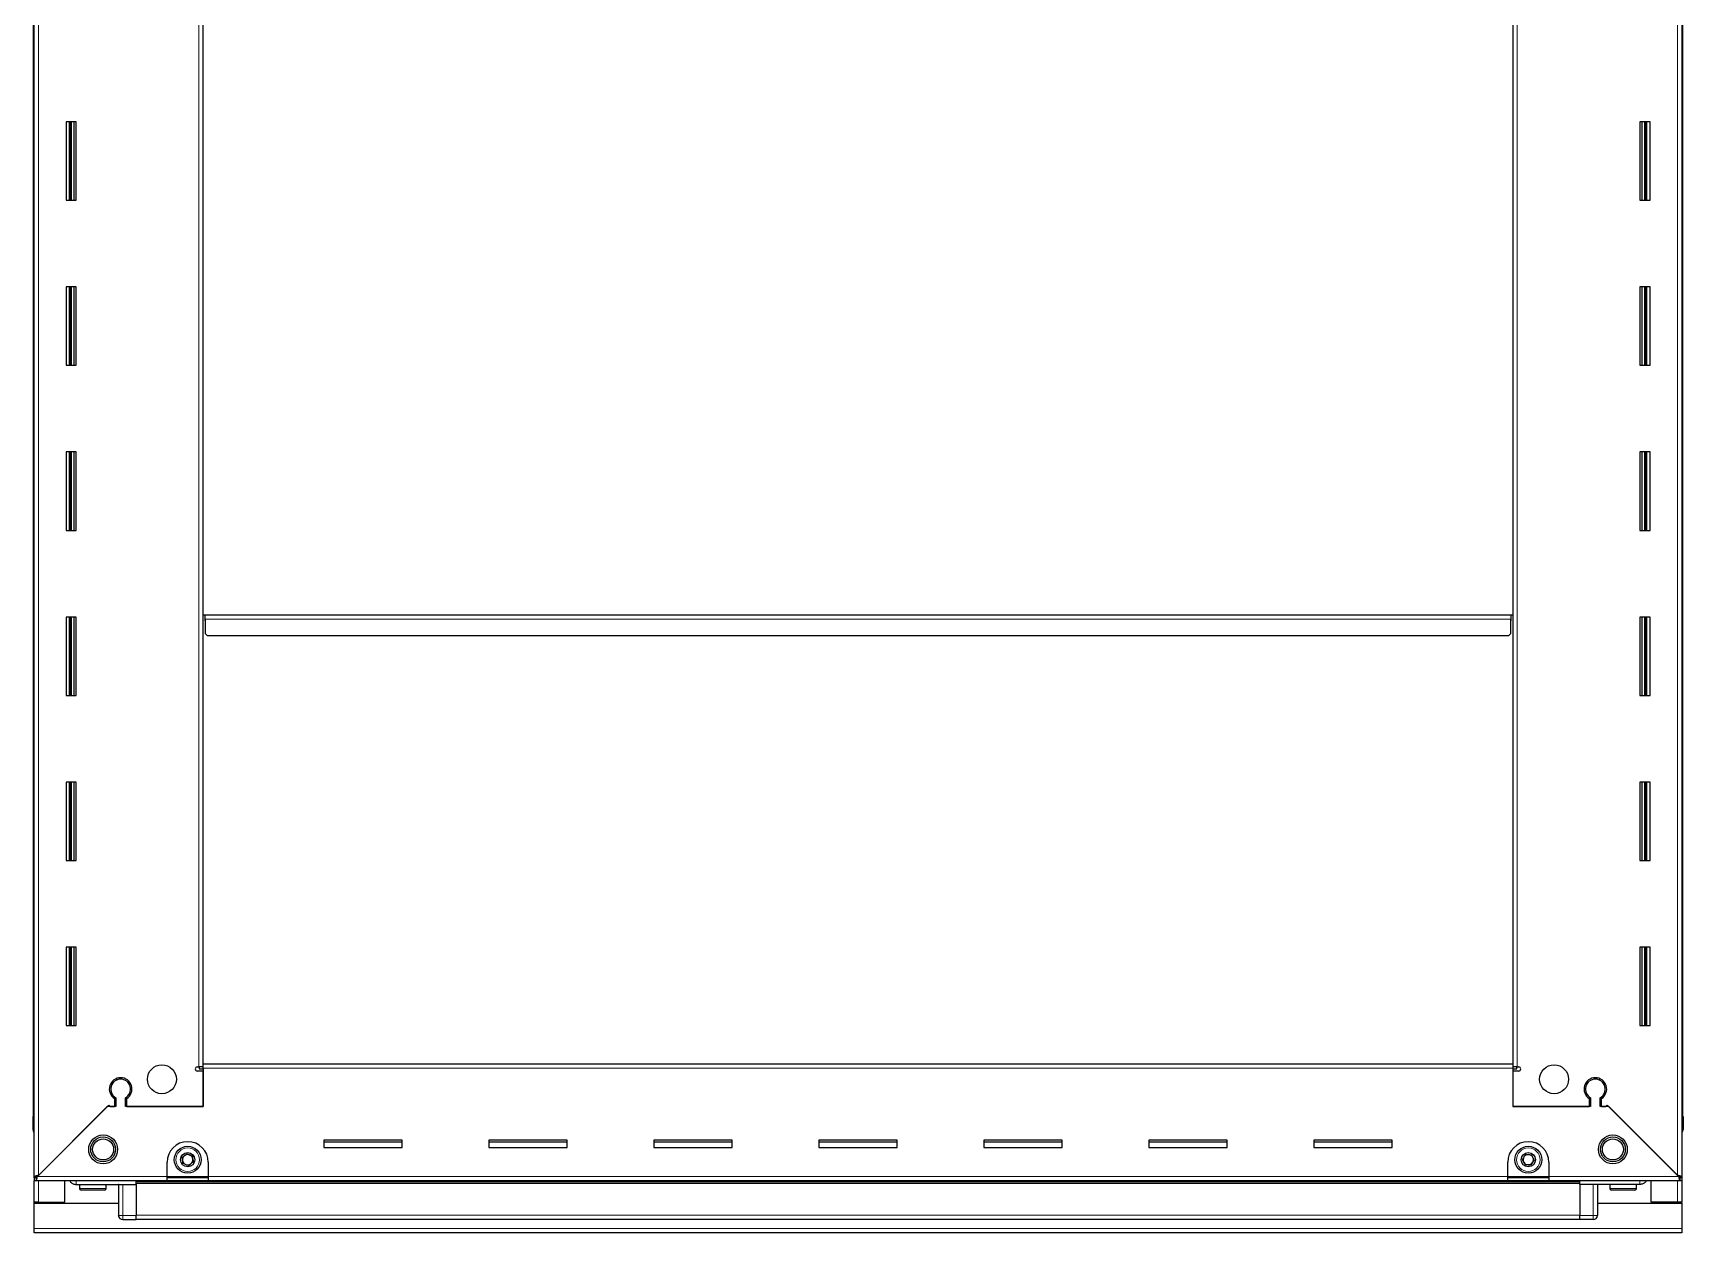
# Model space of a CAD drawing. Header units: millimetres. Extents: x 775 to 4688, y -1086 to 2234.
# Drawn here: x 3813 to 4613, y 894 to 1476 of the extents above; entities that cross this region are included whole.
import ezdxf

# ---------------------------------------------------------------- set-up
doc = ezdxf.new("R2010")
doc.units = ezdxf.units.MM

msp = doc.modelspace()

# ---------------------------------------------------------------- linework, layer by layer
at = {"color": 7, "linetype": 'Continuous', "lineweight": 25}
for p, q in [((3813.14, 921.68), (3813.14, 2066.18)), ((4612.14, 2066.18), (4612.14, 921.68)), ((3812.79, 2036.93), (3812.79, 950.93)), ((4612.49, 950.93), (4612.49, 2036.93)), ((3895.14, 976.43), (3895.14, 2011.43)), ((4530.14, 2011.43), (4530.14, 976.43)), ((3833.64, 1432.93), (3828.64, 1432.93)), ((3828.64, 1432.93), (3828.64, 1394.93)), ((3830.79, 1394.93), (3830.79, 1432.93)), ((3832.58, 1394.93), (3832.58, 1432.93)), ((3832.62, 1394.93), (3832.62, 1432.93)), ((3833.64, 1394.93), (3833.64, 1432.93)), ((4591.64, 1432.93), (4591.64, 1394.93)), ((4596.64, 1432.93), (4591.64, 1432.93)), ((4592.66, 1432.93), (4592.66, 1394.93)), ((4592.7, 1432.93), (4592.7, 1394.93)), ((4594.49, 1432.93), (4594.49, 1394.93)), ((4596.64, 1394.93), (4596.64, 1432.93)), ((3828.64, 1394.93), (3833.64, 1394.93)), ((4591.64, 1394.93), (4596.64, 1394.93)), ((3833.64, 1352.93), (3828.64, 1352.93)), ((3828.64, 1352.93), (3828.64, 1314.93)), ((3830.79, 1314.93), (3830.79, 1352.93)), ((3832.58, 1314.93), (3832.58, 1352.93)), ((3832.62, 1314.93), (3832.62, 1352.93)), ((3833.64, 1314.93), (3833.64, 1352.93)), ((4591.64, 1352.93), (4591.64, 1314.93)), ((4596.64, 1352.93), (4591.64, 1352.93)), ((4592.66, 1352.93), (4592.66, 1314.93)), ((4592.7, 1352.93), (4592.7, 1314.93)), ((4594.49, 1352.93), (4594.49, 1314.93)), ((4596.64, 1314.93), (4596.64, 1352.93)), ((3828.64, 1314.93), (3833.64, 1314.93)), ((4591.64, 1314.93), (4596.64, 1314.93)), ((3833.64, 1272.93), (3828.64, 1272.93)), ((3828.64, 1272.93), (3828.64, 1234.93)), ((3830.79, 1234.93), (3830.79, 1272.93)), ((3832.58, 1234.93), (3832.58, 1272.93)), ((3832.62, 1234.93), (3832.62, 1272.93)), ((3833.64, 1234.93), (3833.64, 1272.93)), ((4591.64, 1272.93), (4591.64, 1234.93)), ((4596.64, 1272.93), (4591.64, 1272.93)), ((4592.66, 1272.93), (4592.66, 1234.93)), ((4592.7, 1272.93), (4592.7, 1234.93)), ((4594.49, 1272.93), (4594.49, 1234.93)), ((4596.64, 1234.93), (4596.64, 1272.93)), ((3828.64, 1234.93), (3833.64, 1234.93)), ((4591.64, 1234.93), (4596.64, 1234.93)), ((3833.64, 1192.93), (3828.64, 1192.93)), ((3828.64, 1192.93), (3828.64, 1154.93)), ((3830.79, 1154.93), (3830.79, 1192.93)), ((3832.58, 1154.93), (3832.58, 1192.93)), ((3832.62, 1154.93), (3832.62, 1192.93)), ((3833.64, 1154.93), (3833.64, 1192.93)), ((3895.14, 1193.93), (3895.89, 1193.93)), ((3895.89, 1193.93), (3895.89, 1191.08)), ((3896.14, 1193.93), (4529.14, 1193.93)), ((3896.14, 1191.83), (3896.14, 1193.93)), ((4529.14, 1193.93), (4529.14, 1191.83)), ((4529.39, 1191.08), (4529.39, 1193.93)), ((4529.39, 1193.93), (4530.14, 1193.93)), ((4591.64, 1192.93), (4591.64, 1154.93)), ((4596.64, 1192.93), (4591.64, 1192.93)), ((4592.66, 1192.93), (4592.66, 1154.93)), ((4592.7, 1192.93), (4592.7, 1154.93)), ((4594.49, 1192.93), (4594.49, 1154.93)), ((4596.64, 1154.93), (4596.64, 1192.93)), ((3895.89, 1191.08), (3896.14, 1191.08)), ((3896.14, 1191.83), (3896.14, 1184.93)), ((3896.14, 1184.93), (3897.14, 1183.93)), ((4528.14, 1183.93), (4529.14, 1184.93)), ((4529.14, 1184.93), (4529.14, 1191.83)), ((4529.14, 1191.08), (4529.39, 1191.08)), ((3897.14, 1183.93), (4528.14, 1183.93)), ((3828.64, 1154.93), (3833.64, 1154.93)), ((4591.64, 1154.93), (4596.64, 1154.93)), ((3833.64, 1112.93), (3828.64, 1112.93)), ((3828.64, 1112.93), (3828.64, 1074.93)), ((3830.79, 1074.93), (3830.79, 1112.93)), ((3832.58, 1074.93), (3832.58, 1112.93)), ((3832.62, 1074.93), (3832.62, 1112.93)), ((3833.64, 1074.93), (3833.64, 1112.93)), ((4591.64, 1112.93), (4591.64, 1074.93)), ((4596.64, 1112.93), (4591.64, 1112.93)), ((4592.66, 1112.93), (4592.66, 1074.93)), ((4592.7, 1112.93), (4592.7, 1074.93)), ((4594.49, 1112.93), (4594.49, 1074.93)), ((4596.64, 1074.93), (4596.64, 1112.93)), ((3828.64, 1074.93), (3833.64, 1074.93)), ((4591.64, 1074.93), (4596.64, 1074.93)), ((3833.64, 1032.93), (3828.64, 1032.93)), ((3828.64, 1032.93), (3828.64, 994.93)), ((3830.79, 994.93), (3830.79, 1032.93)), ((3832.58, 994.93), (3832.58, 1032.93)), ((3832.62, 994.93), (3832.62, 1032.93)), ((3833.64, 994.93), (3833.64, 1032.93)), ((4591.64, 1032.93), (4591.64, 994.93)), ((4596.64, 1032.93), (4591.64, 1032.93)), ((4592.66, 1032.93), (4592.66, 994.93)), ((4592.7, 1032.93), (4592.7, 994.93)), ((4594.49, 1032.93), (4594.49, 994.93)), ((4596.64, 994.93), (4596.64, 1032.93)), ((3828.64, 994.93), (3833.64, 994.93)), ((4591.64, 994.93), (4596.64, 994.93)), ((3895.14, 974.33), (3895.14, 976.43)), ((3895.14, 976.43), (4530.14, 976.43)), ((4530.14, 976.43), (4530.14, 974.33)), ((3853.14, 969.31), (3853.14, 968.55)), ((3892.29, 974.93), (3893.04, 974.93)), ((3895.14, 972.93), (3892.29, 972.93)), ((3895.14, 974.93), (3893.04, 974.93)), ((3893.14, 974.93), (3893.14, 973.93)), ((3893.14, 973.93), (3895.14, 973.93)), ((3895.14, 974.33), (3895.14, 955.68)), ((3895.14, 955.68), (3895.14, 972.93)), ((4532.24, 974.93), (4530.14, 974.93)), ((4530.14, 974.33), (4530.14, 955.68)), ((4530.14, 973.93), (4532.14, 973.93)), ((4530.14, 972.93), (4530.14, 955.68)), ((4532.99, 972.93), (4530.14, 972.93)), ((4532.14, 973.93), (4532.14, 974.93)), ((4532.24, 974.93), (4532.99, 974.93)), ((4572.14, 969.31), (4572.14, 968.55)), ((3848.64, 955.68), (3814.74, 921.78)), ((3815.24, 922.28), (3849.34, 956.38)), ((3852.84, 955.68), (3848.64, 955.68)), ((3849.34, 956.38), (3850.04, 955.68)), ((3850.04, 955.68), (3852.14, 955.68)), ((3852.14, 959.57), (3852.14, 955.68)), ((3852.84, 959.97), (3852.84, 955.68)), ((3857.44, 955.68), (3857.44, 959.97)), ((3895.14, 955.68), (3857.44, 955.68)), ((3858.14, 955.68), (3858.14, 959.57)), ((3858.14, 955.68), (3895.14, 955.68)), ((4567.84, 955.68), (4530.14, 955.68)), ((4530.14, 955.68), (4567.14, 955.68)), ((4567.14, 959.57), (4567.14, 955.68)), ((4567.84, 959.97), (4567.84, 955.68)), ((4572.44, 955.68), (4572.44, 959.97)), ((4576.64, 955.68), (4572.44, 955.68)), ((4573.14, 955.68), (4573.14, 959.57)), ((4573.14, 955.68), (4575.24, 955.68)), ((4575.24, 955.68), (4575.94, 956.38)), ((4575.94, 956.38), (4610.04, 922.28)), ((4610.54, 921.78), (4576.64, 955.68)), ((3812.64, 950.93), (3812.64, 950.93)), ((3812.64, 944.43), (3812.64, 950.93)), ((3812.64, 950.93), (3812.64, 950.93)), ((3812.64, 950.93), (3812.64, 944.43)), ((3813.14, 950.93), (3812.64, 950.93)), ((4612.14, 950.93), (4612.64, 950.93)), ((4612.64, 950.93), (4612.64, 950.93)), ((4612.64, 944.43), (4612.64, 950.93)), ((4612.64, 950.93), (4612.64, 944.43)), ((3813.14, 943.11), (3813.14, 943.11)), ((3991.64, 939.43), (3953.64, 939.43)), ((3953.64, 939.43), (3953.64, 935.93)), ((3953.64, 938.68), (3991.64, 938.68)), ((3991.64, 935.93), (3991.64, 939.43)), ((4071.64, 939.43), (4033.64, 939.43)), ((4033.64, 939.43), (4033.64, 935.93)), ((4033.64, 938.68), (4071.64, 938.68)), ((4071.64, 935.93), (4071.64, 939.43)), ((4151.64, 939.43), (4113.64, 939.43)), ((4113.64, 939.43), (4113.64, 935.93)), ((4113.64, 938.68), (4151.64, 938.68)), ((4151.64, 935.93), (4151.64, 939.43)), ((4231.64, 939.43), (4193.64, 939.43)), ((4193.64, 939.43), (4193.64, 935.93)), ((4193.64, 938.68), (4231.64, 938.68)), ((4231.64, 935.93), (4231.64, 939.43)), ((4311.64, 939.43), (4273.64, 939.43)), ((4273.64, 939.43), (4273.64, 935.93)), ((4273.64, 938.68), (4311.64, 938.68)), ((4311.64, 935.93), (4311.64, 939.43)), ((4391.64, 939.43), (4353.64, 939.43)), ((4353.64, 939.43), (4353.64, 935.93)), ((4353.64, 938.68), (4391.64, 938.68)), ((4391.64, 935.93), (4391.64, 939.43)), ((4471.64, 939.43), (4433.64, 939.43)), ((4433.64, 939.43), (4433.64, 935.93)), ((4433.64, 938.68), (4471.64, 938.68)), ((4471.64, 935.93), (4471.64, 939.43)), ((3877.64, 921.78), (3877.64, 928.68)), ((3897.64, 928.68), (3897.64, 921.78)), ((3953.64, 935.93), (3991.64, 935.93)), ((4033.64, 935.93), (4071.64, 935.93)), ((4113.64, 935.93), (4151.64, 935.93)), ((4193.64, 935.93), (4231.64, 935.93)), ((4273.64, 935.93), (4311.64, 935.93)), ((4353.64, 935.93), (4391.64, 935.93)), ((4433.64, 935.93), (4471.64, 935.93)), ((4527.64, 921.78), (4527.64, 928.68)), ((4547.64, 928.68), (4547.64, 921.78)), ((3813.14, 921.18), (3813.14, 921.68)), ((3814.64, 921.68), (3813.14, 921.68)), ((3813.14, 921.18), (3813.14, 919.68)), ((3814.14, 921.18), (3813.14, 921.18)), ((3814.14, 921.18), (3814.14, 919.68)), ((3877.64, 919.68), (3877.64, 921.78)), ((3897.64, 921.18), (3877.64, 921.18)), ((3897.64, 921.78), (3897.64, 919.68)), ((4527.64, 919.68), (4527.64, 921.78)), ((4547.64, 921.18), (4527.64, 921.18)), ((4547.64, 921.78), (4547.64, 919.68)), ((4610.64, 921.68), (4612.14, 921.68)), ((4611.14, 921.18), (4611.14, 919.68)), ((4612.14, 921.18), (4611.14, 921.18)), ((4612.14, 921.68), (4612.14, 921.18)), ((4612.14, 921.18), (4612.14, 919.68)), ((3813.14, 909.43), (3813.14, 919.68)), ((3814.14, 919.68), (3813.14, 919.68)), ((3877.64, 919.68), (3814.14, 919.68)), ((3828.14, 909.43), (3828.14, 919.68)), ((3833.64, 917.93), (3862.64, 917.93)), ((3835.14, 917.93), (3835.14, 916.03)), ((3839.71, 915.23), (3835.94, 915.23)), ((3847.34, 915.23), (3839.71, 915.23)), ((3848.14, 916.03), (3848.14, 917.93)), ((3854.14, 917.93), (3854.14, 902.93)), ((4562.64, 919.08), (3862.64, 919.08)), ((3862.64, 917.93), (3862.64, 918.43)), ((3862.64, 917.93), (3862.64, 902.93)), ((3897.64, 919.68), (3877.64, 919.68)), ((4527.64, 919.68), (3897.64, 919.68)), ((4547.64, 919.68), (4527.64, 919.68)), ((4611.14, 919.68), (4547.64, 919.68)), ((4562.64, 917.93), (4562.64, 918.43)), ((4591.64, 917.93), (4562.64, 917.93)), ((4562.64, 917.93), (4562.64, 902.93)), ((4571.14, 917.93), (4571.14, 902.93)), ((4577.14, 917.93), (4577.14, 916.03)), ((4584.93, 915.23), (4577.94, 915.23)), ((4589.34, 915.23), (4584.93, 915.23)), ((4590.14, 916.03), (4590.14, 917.93)), ((4597.14, 909.43), (4597.14, 919.68)), ((4612.14, 919.68), (4611.14, 919.68)), ((4612.14, 919.68), (4612.14, 909.43)), ((3815.24, 909.43), (3813.14, 909.43)), ((3813.14, 908.93), (3813.14, 909.43)), ((3813.14, 896.53), (3813.14, 908.93)), ((3813.14, 908.93), (3854.14, 908.93)), ((3814.64, 908.93), (3814.64, 909.43)), ((3815.24, 909.43), (3828.14, 909.43)), ((4571.14, 908.93), (4612.14, 908.93)), ((4610.04, 909.43), (4597.14, 909.43)), ((4612.14, 909.43), (4610.04, 909.43)), ((4610.64, 908.93), (4610.64, 909.43)), ((4612.14, 908.93), (4612.14, 909.43)), ((4612.14, 908.93), (4612.14, 896.53)), ((3813.14, 894.43), (3813.14, 896.53)), ((3854.14, 902.93), (3854.14, 902.93)), ((3856.14, 900.93), (3862.64, 900.93)), ((3856.14, 900.93), (3862.64, 900.93)), ((3862.64, 900.93), (3862.64, 902.93)), ((3862.64, 901.08), (4562.64, 901.08)), ((3862.64, 900.93), (3862.64, 900.93)), ((4562.64, 900.93), (4562.64, 902.93)), ((4562.64, 900.93), (4562.64, 900.93)), ((4569.14, 900.93), (4562.64, 900.93)), ((4562.64, 900.93), (4562.64, 900.93)), ((4569.14, 900.93), (4562.64, 900.93)), ((4570.46, 901.43), (4570.46, 901.43)), ((4612.14, 896.53), (4612.14, 894.43)), ((4612.14, 894.43), (3813.14, 894.43))]:
    msp.add_line(p, q, dxfattribs=at)
at = {"color": 8, "linetype": 'Continuous', "lineweight": 18}
for p, q in [((3815.24, 2065.58), (3815.24, 922.28)), ((4610.04, 922.28), (4610.04, 2065.58)), ((3893.04, 974.93), (3893.04, 2012.93)), ((4532.24, 2012.93), (4532.24, 974.93)), ((3830.14, 1432.93), (3830.14, 1394.93)), ((3831.37, 1432.93), (3831.37, 1394.93)), ((4593.9, 1394.93), (4593.9, 1432.93)), ((4595.14, 1394.93), (4595.14, 1432.93)), ((3830.14, 1352.93), (3830.14, 1314.93)), ((3831.37, 1352.93), (3831.37, 1314.93)), ((4593.9, 1314.93), (4593.9, 1352.93)), ((4595.14, 1314.93), (4595.14, 1352.93)), ((3830.14, 1272.93), (3830.14, 1234.93)), ((3831.37, 1272.93), (3831.37, 1234.93)), ((4593.9, 1234.93), (4593.9, 1272.93)), ((4595.14, 1234.93), (4595.14, 1272.93)), ((3830.14, 1192.93), (3830.14, 1154.93)), ((3831.37, 1192.93), (3831.37, 1154.93)), ((4593.9, 1154.93), (4593.9, 1192.93)), ((4595.14, 1154.93), (4595.14, 1192.93)), ((3896.14, 1191.83), (4529.14, 1191.83)), ((3830.14, 1112.93), (3830.14, 1074.93)), ((3831.37, 1112.93), (3831.37, 1074.93)), ((4593.9, 1074.93), (4593.9, 1112.93)), ((4595.14, 1074.93), (4595.14, 1112.93)), ((3830.14, 1032.93), (3830.14, 994.93)), ((3831.37, 1032.93), (3831.37, 994.93)), ((4593.9, 994.93), (4593.9, 1032.93)), ((4595.14, 994.93), (4595.14, 1032.93)), ((4530.14, 974.33), (3895.14, 974.33)), ((3813.14, 944.43), (3812.64, 944.43)), ((4612.14, 944.43), (4612.64, 944.43)), ((3814.74, 921.78), (3877.64, 921.78)), ((3897.64, 921.78), (3877.64, 921.78)), ((3897.64, 921.78), (4527.64, 921.78)), ((4547.64, 921.78), (4527.64, 921.78)), ((4547.64, 921.78), (4610.54, 921.78)), ((3815.24, 909.43), (3815.24, 919.68)), ((3839.44, 916.03), (3835.14, 916.03)), ((3848.14, 916.03), (3839.44, 916.03)), ((3856.14, 902.93), (3856.14, 917.93)), ((3862.64, 919.67), (4562.64, 919.67)), ((3862.64, 918.43), (4562.64, 918.43)), ((4569.14, 902.93), (4569.14, 917.93)), ((4585.11, 916.03), (4577.14, 916.03)), ((4590.14, 916.03), (4585.11, 916.03)), ((4610.04, 919.68), (4610.04, 909.43)), ((3815.24, 908.93), (3815.24, 909.43)), ((4610.04, 909.43), (4610.04, 908.93)), ((4612.14, 896.53), (3813.14, 896.53)), ((3854.14, 902.93), (3856.14, 902.93)), ((3862.64, 902.93), (3856.14, 902.93)), ((3856.14, 900.93), (3856.14, 902.93)), ((3862.64, 903.08), (4562.64, 903.08)), ((4562.64, 902.93), (4569.14, 902.93)), ((4571.14, 902.93), (4569.14, 902.93)), ((4569.14, 900.93), (4569.14, 902.93))]:
    msp.add_line(p, q, dxfattribs=at)
at = {"color": 7, "linetype": 'Continuous', "lineweight": 25, "flags": 128}
msp.add_lwpolyline([(3854.29, 902.18), (3854.18, 902.54), (3854.14, 902.93)], dxfattribs=at)
at = {"color": 7, "linetype": 'Continuous', "lineweight": 25}
for centre, radius in [((3875.14, 968.93), 7), ((4550.14, 968.93), 7), ((3846.64, 934.93), 7), ((3846.64, 934.93), 6.03), ((3846.64, 934.93), 5.1), ((3887.64, 929.93), 6.5), ((4537.64, 929.93), 6.5), ((4578.64, 934.93), 7), ((4578.64, 934.93), 6.03), ((4578.64, 934.93), 5.1), ((3887.64, 929.93), 3.46), ((4537.64, 929.93), 3.46)]:
    msp.add_circle(centre, radius, dxfattribs=at)
at = {"color": 8, "linetype": 'Continuous', "lineweight": 18}
for centre in [(3887.64, 929.93), (4537.64, 929.93)]:
    msp.add_circle(centre, 5.7, dxfattribs=at)
at = {"color": 7, "linetype": 'Continuous', "lineweight": 25}
for centre, radius, start, end in [((3855.14, 964.18), 5.5, 303.05573, 236.94427), ((3855.14, 964.18), 4.8, 298.63099, 241.36901), ((3892.29, 973.93), 1, 90, 270), ((4532.99, 973.93), 1, 270, 90), ((4570.14, 964.18), 5.5, 303.05573, 236.94427), ((4570.14, 964.18), 4.8, 298.63099, 241.36901), ((3814.64, 944.43), 2, 180, 221.39416), ((4610.64, 944.43), 2, 318.59038, 0), ((3887.64, 928.68), 10, 90, 180), ((3887.64, 928.68), 10, 0, 90), ((4537.64, 928.68), 10, 90, 180), ((4537.64, 928.68), 10, 0, 90), ((3887.64, 929.93), 2.5, 127.47401, 187.47401), ((3887.64, 929.93), 2.5, 187.47401, 247.47401), ((3887.64, 929.93), 2.5, 67.47401, 127.47401), ((3887.64, 929.93), 2.5, 7.47401, 67.47401), ((3887.64, 929.93), 2.5, 307.47401, 7.47401), ((4537.64, 929.93), 2.5, 147.04236, 207.04236), ((4537.64, 929.93), 2.5, 207.04236, 267.04236), ((4537.64, 929.93), 2.5, 87.04236, 147.04236), ((4537.64, 929.93), 2.5, 267.04236, 327.04236), ((4537.64, 929.93), 2.5, 27.04236, 87.04236), ((4537.64, 929.93), 2.5, 327.04236, 27.04236), ((3887.64, 929.93), 2.5, 247.47401, 307.47401), ((3835.94, 916.03), 0.8, 180, 270), ((3847.34, 916.03), 0.8, 270, 360), ((3853.94, 917.73), 0.2, 0, 90), ((4571.34, 917.73), 0.2, 90, 180), ((4577.94, 916.03), 0.8, 180, 270), ((4589.34, 916.03), 0.8, 270, 360), ((3856.14, 902.93), 2, 180, 270), ((4569.14, 902.93), 2, 270, 0), ((4569.14, 902.93), 2, 311.40962, 360)]:
    msp.add_arc(centre, radius, start, end, dxfattribs=at)
for points, knots in [([(3884.97, 931.04), (3885.07, 931.12), (3885.55, 931.48), (3886.34, 932.09), (3886.99, 932.59), (3887.26, 932.8)], [0, 0, 0, 0, 0.133125, 0.637099, 1, 1, 1, 1]), ([(3885.35, 928.18), (3885.28, 928.69), (3885.16, 929.65), (3885.03, 930.6), (3884.97, 931.04)], [0, 0, 0, 0, 0.534686, 1, 1, 1, 1]), ([(3888.01, 927.07), (3887.54, 927.27), (3886.65, 927.64), (3885.76, 928.01), (3885.35, 928.18)], [0, 0, 0, 0, 0.534686, 1, 1, 1, 1]), ([(3887.26, 932.8), (3887.74, 932.6), (3888.63, 932.23), (3889.52, 931.86), (3889.93, 931.69)], [0, 0, 0, 0, 0.5346859, 1, 1, 1, 1]), ([(3890.31, 928.83), (3890.03, 928.62), (3889.38, 928.12), (3888.59, 927.51), (3888.11, 927.15), (3888.01, 927.07)], [0, 0, 0, 0, 0.3629006, 0.8668753, 1, 1, 1, 1]), ([(3889.93, 931.69), (3890, 931.18), (3890.12, 930.22), (3890.25, 929.27), (3890.31, 928.83)], [0, 0, 0, 0, 0.534686, 1, 1, 1, 1]), ([(4534.76, 930.08), (4535.04, 930.52), (4535.56, 931.33), (4536.08, 932.13), (4536.33, 932.51)], [0, 0, 0, 0, 0.534686, 1, 1, 1, 1]), ([(4536.07, 927.51), (4535.83, 927.97), (4535.4, 928.83), (4534.96, 929.69), (4534.76, 930.08)], [0, 0, 0, 0, 0.534686, 1, 1, 1, 1]), ([(4536.33, 932.51), (4536.45, 932.5), (4537.05, 932.47), (4538.04, 932.42), (4538.87, 932.37), (4539.21, 932.36)], [0, 0, 0, 0, 0.133125, 0.637099, 1, 1, 1, 1]), ([(4540.52, 929.79), (4540.24, 929.35), (4539.72, 928.54), (4539.19, 927.74), (4538.95, 927.36)], [0, 0, 0, 0, 0.534686, 1, 1, 1, 1]), ([(4539.21, 932.36), (4539.44, 931.9), (4539.88, 931.04), (4540.32, 930.18), (4540.52, 929.79)], [0, 0, 0, 0, 0.534686, 1, 1, 1, 1]), ([(3815.24, 922.28), (3814.99, 922.24), (3814.49, 922.15), (3813.85, 922.01), (3813.39, 921.88), (3813.17, 921.77), (3813.15, 921.71), (3813.14, 921.68)], [0, 0, 0, 0, 0.230255, 0.448522, 0.666786, 0.88505, 1, 1, 1, 1]), ([(3814.14, 919.68), (3814.18, 919.71), (3814.27, 919.76), (3814.41, 920.16), (3814.54, 920.71), (3814.65, 921.29), (3814.72, 921.66), (3814.74, 921.78)], [0, 0, 0, 0, 0.2302553, 0.4485219, 0.6667858, 0.8850496, 1, 1, 1, 1]), ([(4538.95, 927.36), (4538.61, 927.38), (4537.79, 927.42), (4536.79, 927.47), (4536.19, 927.51), (4536.07, 927.51)], [0, 0, 0, 0, 0.362901, 0.866875, 1, 1, 1, 1]), ([(4612.14, 921.68), (4612.11, 921.73), (4612.06, 921.82), (4611.67, 921.95), (4611.11, 922.08), (4610.53, 922.19), (4610.16, 922.26), (4610.04, 922.28)], [0, 0, 0, 0, 0.230255, 0.448522, 0.666786, 0.88505, 1, 1, 1, 1]), ([(4610.54, 921.78), (4610.58, 921.53), (4610.67, 921.04), (4610.81, 920.4), (4610.94, 919.93), (4611.05, 919.71), (4611.12, 919.69), (4611.14, 919.68)], [0, 0, 0, 0, 0.2302553, 0.4485219, 0.6667858, 0.8850496, 1, 1, 1, 1]), ([(3830.42, 919.68), (3830.54, 919.48), (3830.93, 918.83), (3832.09, 918.13), (3833.12, 918), (3833.64, 917.93)], [0, 0, 0, 0, 0.18225, 0.591125, 1, 1, 1, 1]), ([(3862.64, 917.93), (3862.64, 917.97), (3862.64, 918.05), (3862.64, 918.66), (3862.64, 919.24), (3862.64, 919.64), (3862.64, 919.67)], [0, 0, 0, 0, 0.324279, 0.648558, 0.972836, 1, 1, 1, 1]), ([(4562.64, 917.93), (4562.64, 917.97), (4562.64, 918.05), (4562.64, 918.66), (4562.64, 919.24), (4562.64, 919.64), (4562.64, 919.67)], [0, 0, 0, 0, 0.324279, 0.648558, 0.972836, 1, 1, 1, 1]), ([(4594.85, 919.68), (4594.73, 919.48), (4594.35, 918.83), (4593.19, 918.13), (4592.16, 918), (4591.64, 917.93)], [0, 0, 0, 0, 0.1822499, 0.5911249, 1, 1, 1, 1])]:
    msp.add_open_spline(points, degree=3, knots=knots, dxfattribs=at)
for points in [[(3814.14, 921.18), (3814.19, 921.19), (3814.29, 921.21), (3814.44, 921.35), (3814.59, 921.55), (3814.69, 921.71), (3814.74, 921.78)], [(3815.24, 922.28), (3815.16, 922.23), (3815, 922.13), (3814.8, 921.98), (3814.67, 921.83), (3814.65, 921.73), (3814.64, 921.68)], [(4610.64, 921.68), (4610.63, 921.73), (4610.61, 921.83), (4610.47, 921.98), (4610.27, 922.13), (4610.12, 922.23), (4610.04, 922.28)], [(4610.54, 921.78), (4610.59, 921.71), (4610.69, 921.55), (4610.84, 921.35), (4610.99, 921.21), (4611.09, 921.19), (4611.14, 921.18)]]:
    msp.add_open_spline(points, degree=3, dxfattribs=at)
at = {"color": 8, "linetype": 'Continuous', "lineweight": 18}
for points in [[(3833.64, 917.93), (3833.64, 917.98), (3833.64, 918.05), (3833.64, 918.49), (3833.64, 918.94), (3833.64, 919.36), (3833.64, 919.63), (3833.64, 919.68)], [(4591.64, 917.93), (4591.64, 917.98), (4591.64, 918.05), (4591.64, 918.49), (4591.64, 918.94), (4591.64, 919.36), (4591.64, 919.63), (4591.64, 919.68)]]:
    msp.add_open_spline(points, degree=3, knots=[0, 0, 0, 0, 0.359753, 0.553414, 0.751185, 0.948956, 1, 1, 1, 1], dxfattribs=at)

doc.saveas('drawing.dxf')
